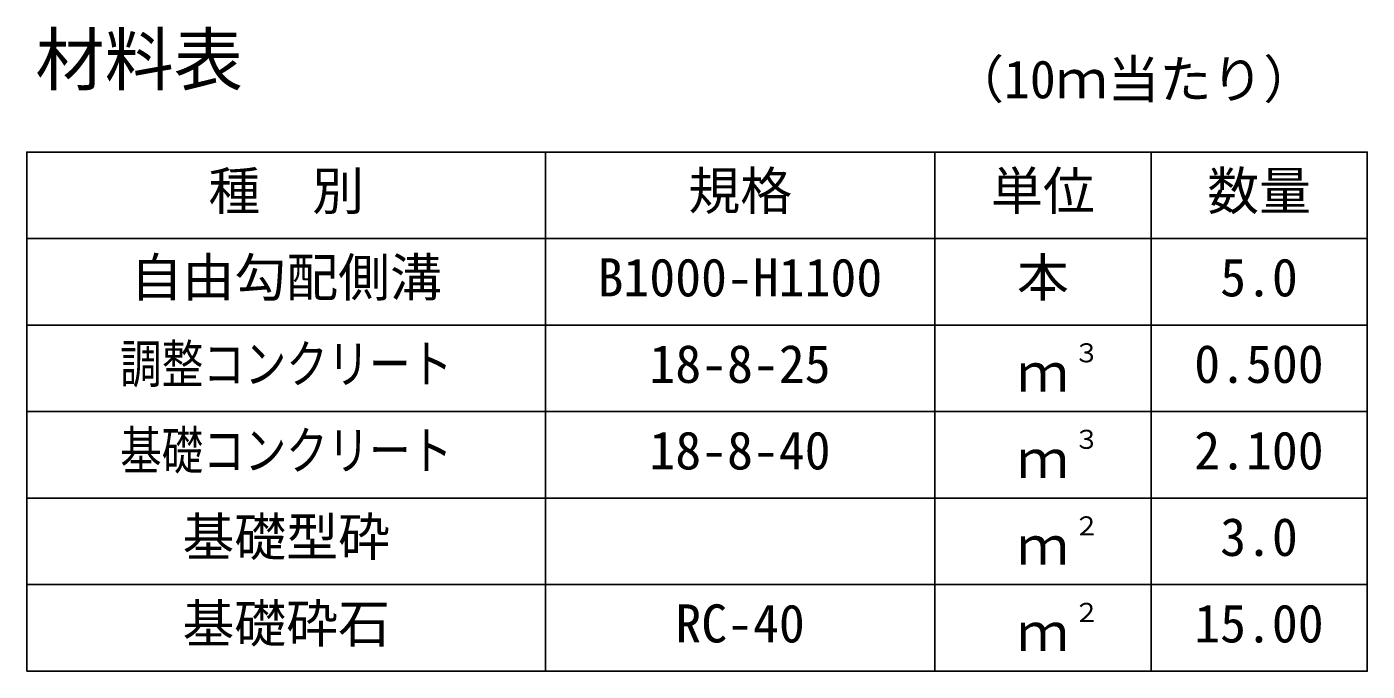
# Model space of a CAD drawing. Units: millimetres, scale not verified. Extents: x -16800 to 16800, y -5940 to 5940.
# Drawn here: x 10375 to 11925, y 913 to 1658 of the extents above; entities that cross this region are included whole.
import ezdxf
from ezdxf.enums import TextEntityAlignment as Align

# ---------------------------------------------------------------- set-up
doc = ezdxf.new("R2010")
doc.units = ezdxf.units.MM
doc.header["$LTSCALE"] = 20
for name, color, linetype, lineweight in [('0-3_HYO', 3, 'Continuous', 25), ('0-4_HYO2', 4, 'Continuous', 25), ('0-6_TXT', 7, 'Continuous', 25)]:
    doc.layers.add(name, color=color, linetype=linetype, lineweight=lineweight)
doc.styles.add('ＭＳ ゴシック', font='')
doc.styles.get('ＭＳ ゴシック').set_extended_font_data('MS Gothic')

msp = doc.modelspace()

# ---------------------------------------------------------------- linework, layer by layer
at = {"layer": '0-3_HYO'}
for p, q in [((10975, 1513.47), (10975, 913.47)), ((11425, 1513.47), (11425, 913.47)), ((11675, 1513.47), (11675, 913.47)), ((10375, 1413.47), (11925, 1413.47))]:
    msp.add_line(p, q, dxfattribs=at)
msp.add_lwpolyline([(10375, 913.47), (11925, 913.47), (11925, 1513.47), (10375, 1513.47)], close=True, dxfattribs=at)
at = {"layer": '0-4_HYO2'}
for p, q in [((10375, 1313.47), (11925, 1313.47)), ((10375, 1213.47), (11925, 1213.47)), ((10375, 1113.47), (11925, 1113.47)), ((10375, 1013.47), (11925, 1013.47))]:
    msp.add_line(p, q, dxfattribs=at)

# ---------------------------------------------------------------- texts
at = {"layer": '0-6_TXT', "style": 'ＭＳ ゴシック'}
for s, height, p in [('材料表', 58.65, (10385, 1573.47)), ('（10ｍ当たり）', 43.99, (11445, 1562.47)), ('種\u3000別', 43.99, (10585, 1433.47)), ('規格', 43.99, (11140, 1433.47)), ('単位', 43.99, (11490, 1433.47)), ('数量', 43.99, (11740, 1433.47)), ('自由勾配側溝', 43.99, (10495, 1333.47)), ('本', 43.99, (11520, 1333.47)), ('B1000-H1100', 43.99, (11035, 1333.47)), ('5.0', 43.99, (11755, 1333.47)), ('18-8-25', 43.99, (11095, 1233.47)), ('３', 21.99, (11585.54, 1263.84)), ('0.500', 43.99, (11725, 1233.47)), ('ｍ', 43.99, (11520, 1223.47)), ('18-8-40', 43.99, (11095, 1133.47)), ('３', 21.99, (11585.54, 1163.84)), ('2.100', 43.99, (11725, 1133.47)), ('ｍ', 43.99, (11520, 1123.47)), ('基礎型砕', 43.99, (10555, 1033.47)), ('２', 21.99, (11585.54, 1063.84)), ('3.0', 43.99, (11755, 1033.47)), ('ｍ', 43.99, (11520, 1023.47)), ('基礎砕石', 43.99, (10555, 933.47)), ('２', 21.99, (11585.54, 963.84)), ('RC-40', 43.99, (11125, 933.47)), ('15.00', 43.99, (11725, 933.47)), ('ｍ', 43.99, (11520, 923.47))]:
    msp.add_text(s, height=height, dxfattribs=at).set_placement(p, align=Align.BOTTOM_LEFT)
at = {"layer": '0-6_TXT', "style": 'ＭＳ ゴシック', "width": 0.8}
for s, p in [('調整コンクリート', (10483, 1233.47)), ('基礎コンクリート', (10483, 1133.47))]:
    msp.add_text(s, height=43.99, dxfattribs=at).set_placement(p, align=Align.BOTTOM_LEFT)

doc.saveas('drawing.dxf')
